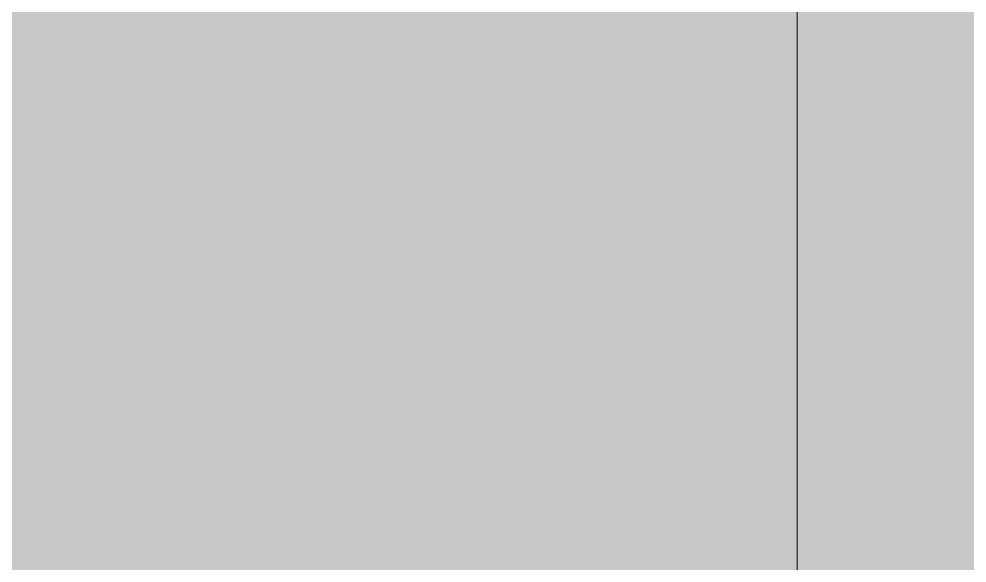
# Model space of a CAD drawing. Header units: millimetres. Extents: x -155050 to -36395, y -2753 to 7638.
# Drawn here: x -43492.3 to -43158.8, y -733.8 to -542.3 of the extents above; entities that cross this region are included whole.
import ezdxf

# ---------------------------------------------------------------- set-up
doc = ezdxf.new("R2010")
doc.units = ezdxf.units.MM
doc.layers.add('A-DOOR', color=7, linetype='Continuous', lineweight=9)
doc.layers.add('A-WALL', color=7, linetype='Continuous', lineweight=9)
doc.layers.add('A-DOOR-5', color=7, linetype='Continuous', lineweight=9, true_color=0xf7f7ef)
doc.layers.add('A-WALL-3', color=7, linetype='Continuous', lineweight=9, true_color=0xdeddc7)

# ---------------------------------------------------------------- blocks, each defined once
blk = doc.blocks.new('M_Vrata_ výsuvná_ sekční - 3000X4000 MM-840892-Řez 5')
at = {"layer": 'A-DOOR-5'}
blk.add_hatch(color=256, dxfattribs=at).paths.add_polyline_path([(196528.92, -750), (196843.19, -750), (196843.19, -738), (196995.69, -738), (196995.69, 1700), (196988.19, 1700), (196988.19, 2750), (192995.69, 2750), (192995.69, -738), (193133.19, -738), (193133.19, -750), (196145.34, -750)])

msp = doc.modelspace()

# ---------------------------------------------------------------- hatches: boundary and pattern name
at = {"layer": 'A-WALL-3'}
msp.add_hatch(color=256, dxfattribs=at).paths.add_polyline_path([(-43218.51, -953), (-43208.51, -953), (-43208.51, -750), (-40206.01, -750), (-40206.01, -450), (-43218.51, -450), (-43218.51, -876.47)])

# ---------------------------------------------------------------- linework, layer by layer
at = {"layer": 'A-WALL'}
msp.add_line((-43218.51, -450), (-43218.51, -953), dxfattribs=at)

# ---------------------------------------------------------------- block references
at = {"layer": 'A-DOOR'}
msp.add_blockref('M_Vrata_ výsuvná_ sekční - 3000X4000 MM-840892-Řez 5', (-240214.2, 0), dxfattribs=at)

doc.saveas('drawing.dxf')
